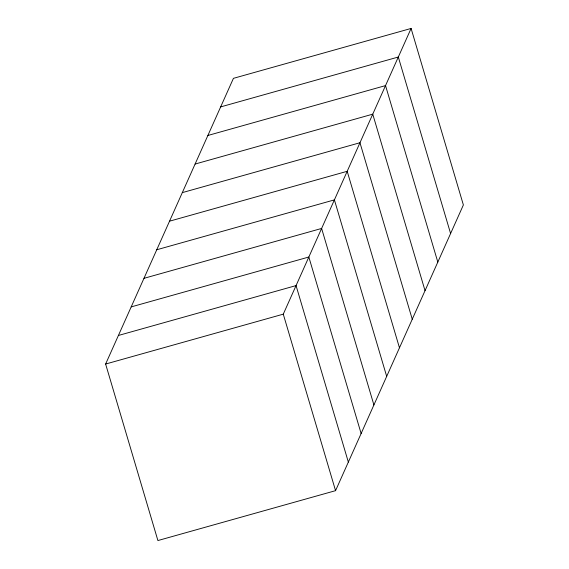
<?xml version="1.0" encoding="UTF-8"?>
<svg xmlns="http://www.w3.org/2000/svg" width="569" height="569" viewBox="0 0 569 569"><rect width="100%" height="100%" fill="white"/><g stroke="black" fill="none" stroke-linecap="round" stroke-linejoin="round"><path stroke-width="0.85" d="M105.621 364.046L233.439 78.337L411.095 28.45L463.379 204.954L335.561 490.663L157.905 540.55L105.621 364.046L283.277 314.159L411.095 28.45M220.658 106.908L398.314 57.021L450.598 233.525M207.877 135.479L385.533 85.592L437.817 262.096M195.096 164.05L372.752 114.163L425.036 290.667M182.315 192.621L359.971 142.734L412.255 319.237M169.534 221.192L347.19 171.305L399.466 347.808M156.745 249.763L334.408 199.875L386.685 376.379M143.964 278.333L321.62 228.446L373.904 404.95M131.183 306.904L308.839 257.017L361.123 433.521M118.402 335.475L296.058 285.588L348.342 462.092M283.277 314.159L335.561 490.663"/></g></svg>
